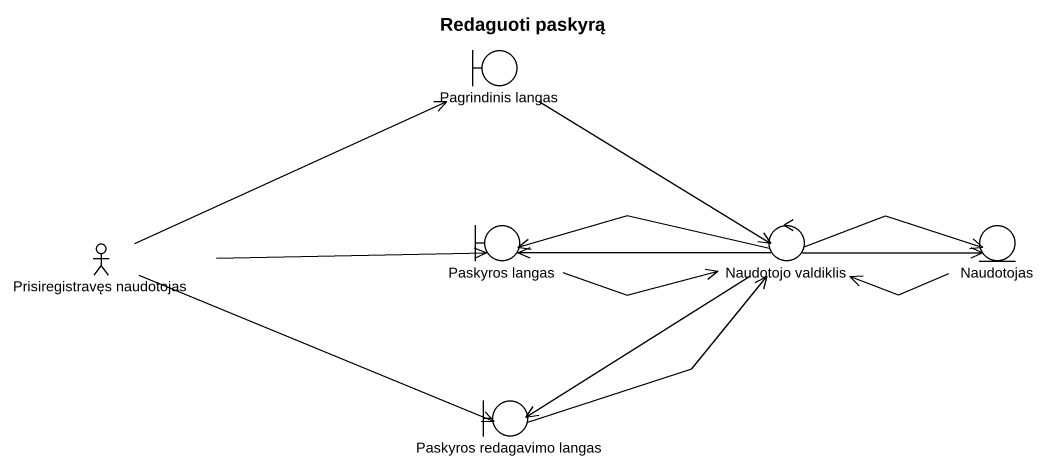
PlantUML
@startuml
title Redaguoti paskyrą
boundary "Pagrindinis langas" as Pagrindinis_langas
boundary "Paskyros langas" as Paskyros_langas
control "Naudotojo valdiklis" as Naudotojo_valdiklis
entity Naudotojas
actor "Prisiregistravęs naudotojas" as Prisiregistravęs_naudotojas
boundary "Paskyros redagavimo langas" as Paskyros_redagavimo_langas
Pagrindinis_langas --> Naudotojo_valdiklis
Paskyros_langas -right-> Naudotojo_valdiklis
Naudotojo_valdiklis -left-> Paskyros_langas
Naudotojo_valdiklis -left-> Paskyros_langas
Naudotojo_valdiklis -right-> Naudotojas
Naudotojo_valdiklis -right-> Naudotojas
Naudotojo_valdiklis --> Paskyros_redagavimo_langas
Naudotojas -left-> Naudotojo_valdiklis
Prisiregistravęs_naudotojas -right-> Pagrindinis_langas
Prisiregistravęs_naudotojas -right-> Paskyros_langas
Prisiregistravęs_naudotojas -right-> Paskyros_redagavimo_langas
Paskyros_redagavimo_langas -up-> Naudotojo_valdiklis
@enduml
